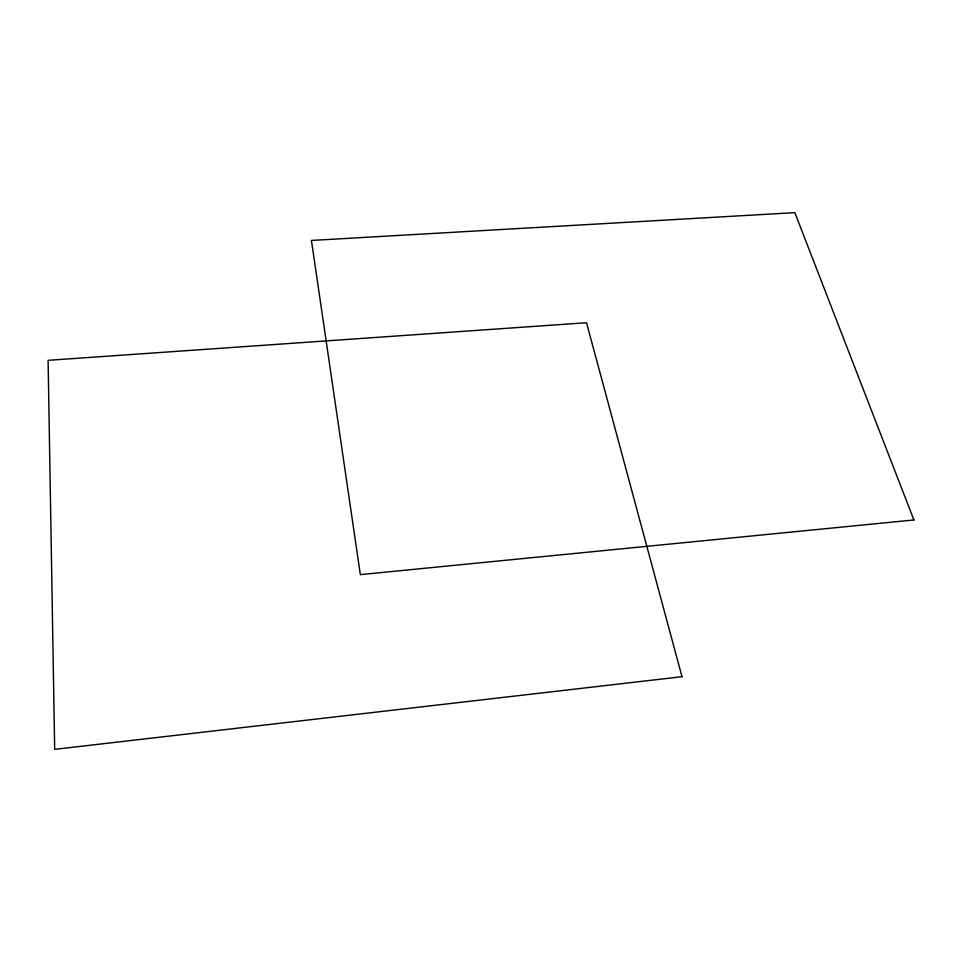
<?xml version="1.0" encoding="UTF-8"?>
<svg xmlns="http://www.w3.org/2000/svg" width="962" height="962" viewBox="0 0 962 962"><rect width="100%" height="100%" fill="white"/><g stroke="black" fill="none" stroke-linecap="round" stroke-linejoin="round"><path stroke-width="1.44" d="M681.998 676.695L54.678 749.35L48.1 360.329L586.519 322.727L681.998 676.695M913.9 519.961L360.353 574.627L311.435 240.44L794.84 212.65L913.9 519.961"/></g></svg>
